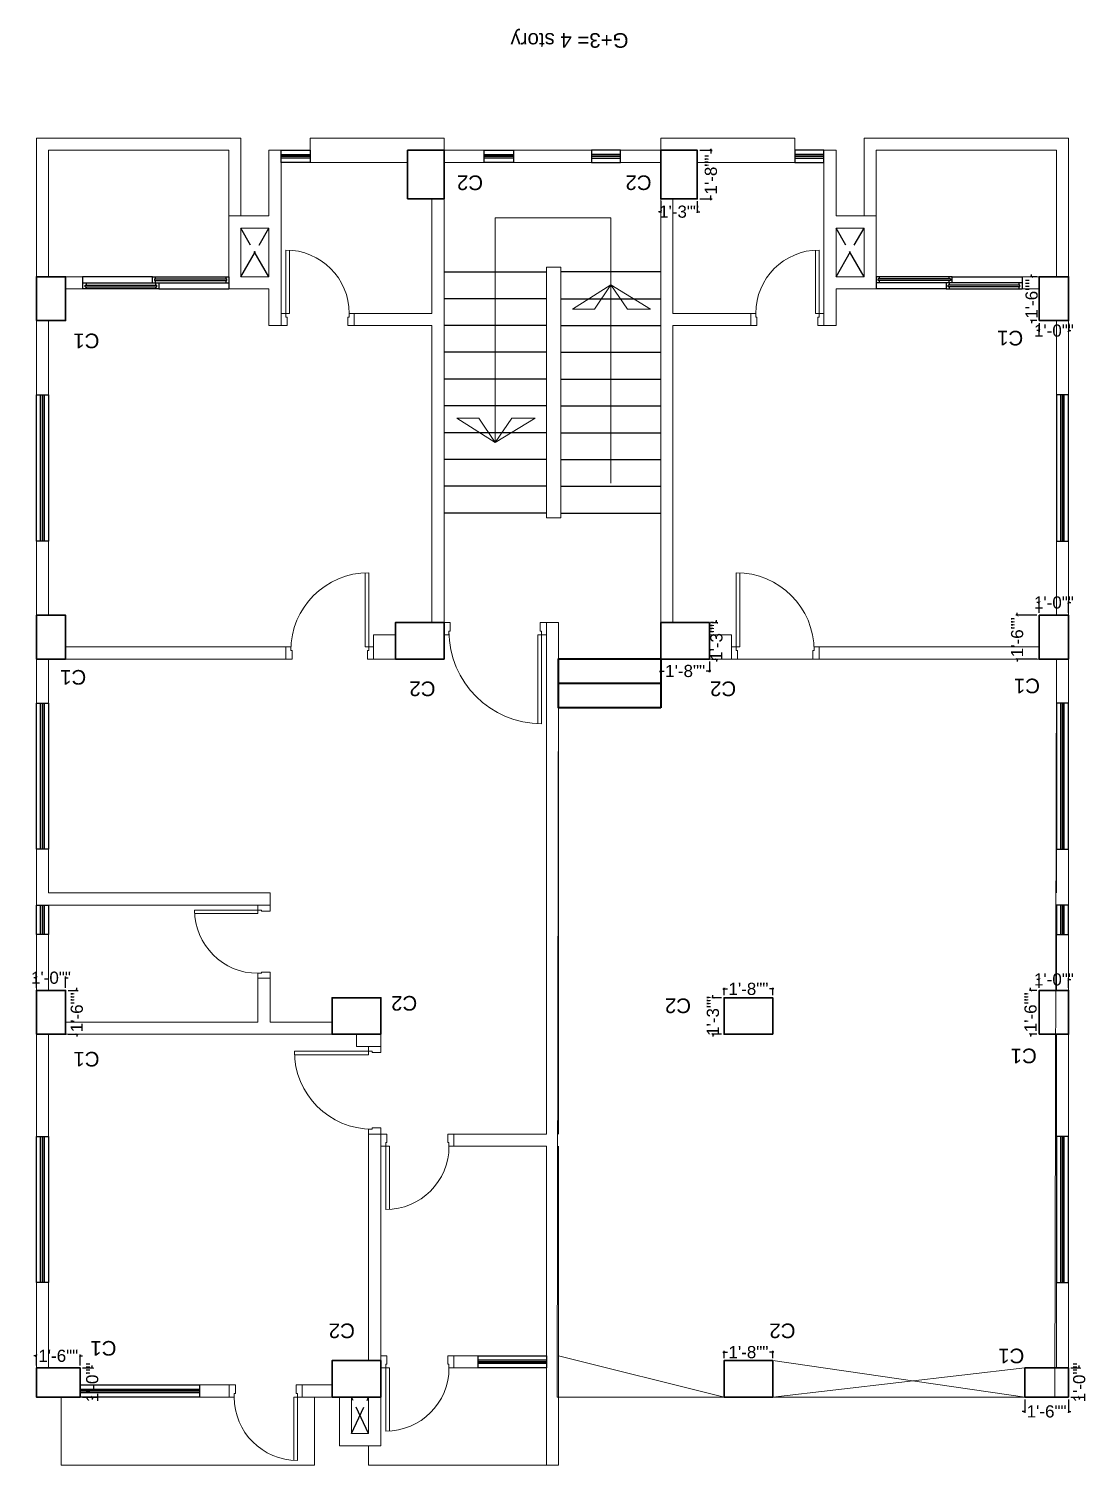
# Model space of a CAD drawing. Header units: inches. Extents: x -6918 to 21732, y -6368 to 1797.
# Drawn here: x -2147 to -1712, y 289 to 878 of the extents above; entities that cross this region are included whole.
import ezdxf

# ---------------------------------------------------------------- set-up
doc = ezdxf.new("R2010")
doc.units = ezdxf.units.IN
doc.header["$MEASUREMENT"] = 0
doc.linetypes.add('ACAD_ISO02W100', pattern=[15, 12, -3])
for name, color, linetype, lineweight in [('COLOUMN', 10, 'Continuous', 35), ('DIM', 10, 'Continuous', 18), ('dim-8', 7, 'Continuous', 9), ('Dimensoin', 98, 'Continuous', 9), ('Door', 6, 'Continuous', 15), ('LINE', 250, 'Continuous', 15), ('Raling', 1, 'Continuous', 15), ('STAIR', 32, 'Continuous', 25), ('Varanda', 16, 'Continuous', 15), ('WALL', 7, 'Continuous', 20), ('WINDOW', 5, 'Continuous', 25)]:
    doc.layers.add(name, color=color, linetype=linetype, lineweight=lineweight)
doc.layers.add('DOT', color=140, linetype='ACAD_ISO02W100')
doc.layers.add('Text', color=7, linetype='Continuous')
doc.styles.add('ARIAL', font='arial.ttf')
doc.styles.get("Standard").update_dxf_attribs({"font": 'arial.ttf'})
doc.dimstyles.new('Column Shedule', dxfattribs={"dimscale": 0, "dimtxt": 5, "dimasz": 1, "dimexe": 0.5, "dimexo": 1, "dimgap": 1, "dimtad": 0, "dimdec": 0, "dimzin": 11, "dimdsep": 46, "dimlunit": 3, "dimtxsty": 'ARIAL', "dimblk": 'ARCHTICK', "dimcen": 0.09375, "dimdle": 0.5, "dimclrd": 5, "dimclre": 7, "dimclrt": 7, "dimadec": 0, "dimazin": 0, "dimtfac": 1, "dimtdec": 0, "dimtix": 1, "dimtofl": 0, "dimtmove": 2, "dimatfit": 3, "dimldrblk": 'ARCHTICK', "dimfxl": 3, "dimtolj": 1, "dimtzin": 3, "dimlwd": -1, "dimlwe": -1, "dimarcsym": 1})

# ---------------------------------------------------------------- blocks, each defined once
blk = doc.blocks.new('A$C71373806')
at = {"layer": 'Door'}
for p, q in [((2, 5), (2, 31)), ((3.5, 5), (3.5, 30.96)), ((0, 5), (0, 0)), ((0, 5), (2, 5)), ((0, 0), (2.5, 0)), ((2, 5), (2, 3.5)), ((2, 5), (3.5, 5)), ((2, 3.5), (2.5, 3.5)), ((2.5, 3.5), (2.5, 0)), ((27.5, 3.5), (27.5, 0)), ((28, 3.5), (27.5, 3.5)), ((30, 0), (27.5, 0)), ((28, 5), (28, 3.5)), ((30, 5), (28, 5)), ((30, 5), (30, 0))]:
    blk.add_line(p, q, dxfattribs=at)
blk.add_arc((2, 5), 26, 0, 90, dxfattribs=at)
blk = doc.blocks.new('M door')
at = {"layer": 'Door'}
for p, q in [((10890.88, 11660.35), (10895.88, 11660.35)), ((10890.88, 11660.35), (10890.88, 11658.35)), ((10890.88, 11658.35), (10892.38, 11658.35)), ((10892.38, 11658.35), (10892.38, 11657.85)), ((10892.38, 11657.85), (10895.88, 11657.85)), ((10895.88, 11660.35), (10895.88, 11657.85)), ((10890.88, 11626.35), (10860.38, 11626.35)), ((10890.88, 11627.85), (10860.42, 11627.85)), ((10890.88, 11626.35), (10890.88, 11627.85)), ((10890.88, 11624.35), (10890.88, 11626.35)), ((10890.88, 11626.35), (10892.38, 11626.35)), ((10892.38, 11626.85), (10895.88, 11626.85)), ((10892.38, 11626.35), (10892.38, 11626.85)), ((10895.88, 11624.35), (10895.88, 11626.85)), ((10890.88, 11624.35), (10895.88, 11624.35))]:
    blk.add_line(p, q, dxfattribs=at)
blk.add_arc((10892.38, 11626.35), 32, 90, 180, dxfattribs=at)
blk = doc.blocks.new('door')
at = {"layer": 'Door'}
for p, q in [((380.47, 5770.2), (375.47, 5770.2)), ((375.47, 5770.2), (375.47, 5767.7)), ((380.47, 5770.2), (380.47, 5768.2)), ((378.97, 5767.7), (375.47, 5767.7)), ((380.47, 5768.2), (378.97, 5768.2)), ((378.97, 5768.2), (378.97, 5767.7)), ((375.47, 5728.2), (375.47, 5730.7)), ((378.97, 5730.7), (375.47, 5730.7)), ((380.47, 5728.2), (375.47, 5728.2)), ((378.97, 5730.2), (378.97, 5730.7)), ((380.47, 5730.2), (378.97, 5730.2)), ((380.47, 5731.7), (416.94, 5731.7)), ((380.47, 5730.2), (380.47, 5731.7)), ((380.47, 5730.2), (416.97, 5730.2)), ((380.47, 5728.2), (380.47, 5730.2))]:
    blk.add_line(p, q, dxfattribs=at)
blk.add_arc((378.97, 5730.2), 38, 0, 90, dxfattribs=at)
blk = doc.blocks.new('ADFSDF')
at = {"layer": 'COLOUMN'}
for points in [[(-22327.73, -19135.6), (-22309.73, -19135.6), (-22309.73, -19147.6), (-22327.73, -19147.6)], [(-22206.23, -19135.6), (-22186.23, -19135.6), (-22186.23, -19150.6), (-22206.23, -19150.6)], [(-22045.23, -19135.6), (-22025.23, -19135.6), (-22025.23, -19150.6), (-22045.23, -19150.6)], [(-21921.73, -19135.6), (-21903.73, -19135.6), (-21903.73, -19147.6), (-21921.73, -19147.6)], [(-22315.73, -19284.6), (-22315.73, -19302.6), (-22327.73, -19302.6), (-22327.73, -19284.6)], [(-22206.23, -19284.6), (-22186.23, -19284.6), (-22186.23, -19299.6), (-22206.23, -19299.6)], [(-22045.23, -19284.6), (-22025.23, -19284.6), (-22025.23, -19299.6), (-22045.23, -19299.6)], [(-21903.73, -19284.6), (-21903.73, -19302.6), (-21915.73, -19302.6), (-21915.73, -19284.6)], [(-22315.73, -19438.6), (-22315.73, -19456.6), (-22327.73, -19456.6), (-22327.73, -19438.6)], [(-22180.23, -19438.6), (-22160.23, -19438.6), (-22160.23, -19453.6), (-22180.23, -19453.6)], [(-22071.23, -19438.6), (-22051.23, -19438.6), (-22051.23, -19453.6), (-22071.23, -19453.6)], [(-21903.73, -19438.6), (-21903.73, -19456.6), (-21915.73, -19456.6), (-21915.73, -19438.6)], [(-22315.73, -19577.6), (-22315.73, -19595.6), (-22327.73, -19595.6), (-22327.73, -19577.6)], [(-21903.73, -19577.6), (-21903.73, -19595.6), (-21915.73, -19595.6), (-21915.73, -19577.6)], [(-22160.23, -19627.6), (-22160.23, -19647.6), (-22175.23, -19647.6), (-22175.23, -19627.6)], [(-22056.23, -19627.6), (-22056.23, -19647.6), (-22071.23, -19647.6), (-22071.23, -19627.6)]]:
    blk.add_lwpolyline(points, close=True, dxfattribs=at)
blk = doc.blocks.new('_ArchTick')
at = {"color": 0, "linetype": 'ByBlock', "const_width": 0.15}
blk.add_lwpolyline([(-0.5, -0.5), (0.5, 0.5)], dxfattribs=at)
blk = doc.blocks.new('*D47')
at = {"layer": 'Defpoints', "color": 0, "lineweight": 40, "transparency": 16777216}
for p in [(-1737.41, 316.63), (-1719.41, 316.63), (-1737.41, 310.71)]:
    blk.add_point(p, dxfattribs=at)
at = {"layer": 'Text', "color": 7, "transparency": 16777216}
for p, q in [((-1737.41, 315.63), (-1737.41, 310.21)), ((-1719.41, 315.63), (-1719.41, 310.21))]:
    blk.add_line(p, q, dxfattribs=at)
at = {"layer": 'Text', "color": 5, "transparency": 16777216}
for p, q in [((-1737.41, 310.71), (-1738.41, 310.71)), ((-1719.41, 310.71), (-1718.41, 310.71))]:
    blk.add_line(p, q, dxfattribs=at)
blk.add_blockref('_ArchTick', (-1737.41, 310.71), dxfattribs=at)
at = {"layer": 'Text', "color": 5, "transparency": 16777216, "rotation": 180}
blk.add_blockref('_ArchTick', (-1719.41, 310.71), dxfattribs=at)
at = {"layer": 'Text', "color": 7, "transparency": 16777216, "insert": (-1728.41, 310.71), "char_height": 5, "attachment_point": 5, "style": 'ARIAL'}
blk.add_mtext('\\A1;1\'-6""', dxfattribs=at)
blk = doc.blocks.new('*D48')
at = {"layer": 'Defpoints', "color": 0, "lineweight": 40, "transparency": 16777216}
for p in [(-1719.41, 328.63), (-1719.41, 316.63), (-1714.99, 316.63)]:
    blk.add_point(p, dxfattribs=at)
at = {"layer": 'Text', "color": 7, "transparency": 16777216}
for p, q in [((-1718.41, 328.63), (-1714.49, 328.63)), ((-1718.41, 316.63), (-1714.49, 316.63))]:
    blk.add_line(p, q, dxfattribs=at)
at = {"layer": 'Text', "color": 5, "transparency": 16777216}
for p, q in [((-1714.99, 328.63), (-1714.99, 329.63)), ((-1714.99, 316.63), (-1714.99, 315.63))]:
    blk.add_line(p, q, dxfattribs=at)
for p, rotation in [((-1714.99, 328.63), 270), ((-1714.99, 316.63), 90)]:
    blk.add_blockref('_ArchTick', p, dxfattribs=dict(at, rotation=rotation))
at = {"layer": 'Text', "color": 7, "transparency": 16777216, "insert": (-1714.99, 322.63), "char_height": 5, "attachment_point": 5, "rotation": 90, "style": 'ARIAL'}
blk.add_mtext('\\A1;1\'-0""', dxfattribs=at)
blk = doc.blocks.new('*D49')
at = {"layer": 'Defpoints', "color": 0, "lineweight": 40, "transparency": 16777216}
for p in [(-1860.91, 331.63), (-1840.91, 335.06), (-1840.91, 331.63)]:
    blk.add_point(p, dxfattribs=at)
at = {"layer": 'Text', "color": 5, "transparency": 16777216}
for p, q in [((-1861.41, 335.06), (-1859.56, 335.06)), ((-1840.41, 335.06), (-1842.26, 335.06))]:
    blk.add_line(p, q, dxfattribs=at)
at = {"layer": 'Text', "color": 7, "transparency": 16777216}
for p, q in [((-1860.91, 332.63), (-1860.91, 335.56)), ((-1840.91, 332.63), (-1840.91, 335.56))]:
    blk.add_line(p, q, dxfattribs=at)
at = {"layer": 'Text', "color": 5, "transparency": 16777216, "rotation": 180}
blk.add_blockref('_ArchTick', (-1860.91, 335.06), dxfattribs=at)
at = {"layer": 'Text', "color": 5, "transparency": 16777216}
blk.add_blockref('_ArchTick', (-1840.91, 335.06), dxfattribs=at)
at = {"layer": 'Text', "color": 7, "transparency": 16777216, "insert": (-1850.91, 335.06), "char_height": 5, "attachment_point": 5, "style": 'ARIAL'}
blk.add_mtext('\\A1;1\'-8""', dxfattribs=at)
blk = doc.blocks.new('*D50')
at = {"layer": 'Defpoints', "color": 0, "lineweight": 40, "transparency": 16777216}
for p in [(-1865.46, 480.63), (-1860.91, 480.63), (-1860.91, 465.63)]:
    blk.add_point(p, dxfattribs=at)
at = {"layer": 'Text', "color": 7, "transparency": 16777216}
for p, q in [((-1861.91, 480.63), (-1865.96, 480.63)), ((-1861.91, 465.63), (-1865.96, 465.63))]:
    blk.add_line(p, q, dxfattribs=at)
at = {"layer": 'Text', "color": 5, "transparency": 16777216}
for p, q in [((-1865.46, 480.63), (-1865.46, 481.63)), ((-1865.46, 465.63), (-1865.46, 464.63))]:
    blk.add_line(p, q, dxfattribs=at)
for p, rotation in [((-1865.46, 480.63), 270), ((-1865.46, 465.63), 90)]:
    blk.add_blockref('_ArchTick', p, dxfattribs=dict(at, rotation=rotation))
at = {"layer": 'Text', "color": 7, "transparency": 16777216, "insert": (-1865.46, 473.13), "char_height": 5, "attachment_point": 5, "rotation": 90, "style": 'ARIAL'}
blk.add_mtext('\\A1;1\'-3""', dxfattribs=at)
blk = doc.blocks.new('*D51')
at = {"layer": 'Defpoints', "color": 0, "lineweight": 40, "transparency": 16777216}
for p in [(-1840.91, 484.22), (-1860.91, 480.63), (-1840.91, 480.63)]:
    blk.add_point(p, dxfattribs=at)
at = {"layer": 'Text', "color": 5, "transparency": 16777216}
for p, q in [((-1861.41, 484.22), (-1859.56, 484.22)), ((-1840.41, 484.22), (-1842.26, 484.22))]:
    blk.add_line(p, q, dxfattribs=at)
at = {"layer": 'Text', "color": 7, "transparency": 16777216}
for p, q in [((-1860.91, 481.63), (-1860.91, 484.72)), ((-1840.91, 481.63), (-1840.91, 484.72))]:
    blk.add_line(p, q, dxfattribs=at)
at = {"layer": 'Text', "color": 5, "transparency": 16777216, "rotation": 180}
blk.add_blockref('_ArchTick', (-1860.91, 484.22), dxfattribs=at)
at = {"layer": 'Text', "color": 5, "transparency": 16777216}
blk.add_blockref('_ArchTick', (-1840.91, 484.22), dxfattribs=at)
at = {"layer": 'Text', "color": 7, "transparency": 16777216, "insert": (-1850.91, 484.22), "char_height": 5, "attachment_point": 5, "style": 'ARIAL'}
blk.add_mtext('\\A1;1\'-8""', dxfattribs=at)
blk = doc.blocks.new('*D52')
at = {"layer": 'Defpoints', "color": 0, "lineweight": 40, "transparency": 16777216}
for p in [(-1734.98, 483.63), (-1731.41, 483.63), (-1731.41, 465.63)]:
    blk.add_point(p, dxfattribs=at)
at = {"layer": 'Text', "color": 5, "transparency": 16777216}
for p, q in [((-1734.98, 483.63), (-1734.98, 484.63)), ((-1734.98, 465.63), (-1734.98, 464.63))]:
    blk.add_line(p, q, dxfattribs=at)
at = {"layer": 'Text', "color": 7, "transparency": 16777216}
for p, q in [((-1732.41, 483.63), (-1735.48, 483.63)), ((-1732.41, 465.63), (-1735.48, 465.63))]:
    blk.add_line(p, q, dxfattribs=at)
at = {"layer": 'Text', "color": 5, "transparency": 16777216}
for p, rotation in [((-1734.98, 483.63), 270), ((-1734.98, 465.63), 90)]:
    blk.add_blockref('_ArchTick', p, dxfattribs=dict(at, rotation=rotation))
at = {"layer": 'Text', "color": 7, "transparency": 16777216, "insert": (-1734.98, 474.63), "char_height": 5, "attachment_point": 5, "rotation": 90, "style": 'ARIAL'}
blk.add_mtext('\\A1;1\'-6""', dxfattribs=at)
blk = doc.blocks.new('*D53')
at = {"layer": 'Defpoints', "color": 0, "lineweight": 40, "transparency": 16777216}
for p in [(-1719.41, 488.1), (-1731.41, 483.63), (-1719.41, 483.63)]:
    blk.add_point(p, dxfattribs=at)
at = {"layer": 'Text', "color": 5, "transparency": 16777216}
for p, q in [((-1731.41, 488.1), (-1732.41, 488.1)), ((-1719.41, 488.1), (-1718.41, 488.1))]:
    blk.add_line(p, q, dxfattribs=at)
at = {"layer": 'Text', "color": 7, "transparency": 16777216}
for p, q in [((-1731.41, 484.63), (-1731.41, 488.6)), ((-1719.41, 484.63), (-1719.41, 488.6))]:
    blk.add_line(p, q, dxfattribs=at)
at = {"layer": 'Text', "color": 5, "transparency": 16777216}
blk.add_blockref('_ArchTick', (-1731.41, 488.1), dxfattribs=at)
at = {"layer": 'Text', "color": 5, "transparency": 16777216, "rotation": 180}
blk.add_blockref('_ArchTick', (-1719.41, 488.1), dxfattribs=at)
at = {"layer": 'Text', "color": 7, "transparency": 16777216, "insert": (-1725.41, 488.1), "char_height": 5, "attachment_point": 5, "style": 'ARIAL'}
blk.add_mtext('\\A1;1\'-0""', dxfattribs=at)
blk = doc.blocks.new('*D54')
at = {"layer": 'Defpoints', "color": 0, "lineweight": 40, "transparency": 16777216}
for p in [(-2131.41, 488.8), (-2143.41, 483.63), (-2131.41, 483.63)]:
    blk.add_point(p, dxfattribs=at)
at = {"layer": 'Text', "color": 5, "transparency": 16777216}
for p, q in [((-2143.41, 488.8), (-2144.41, 488.8)), ((-2131.41, 488.8), (-2130.41, 488.8))]:
    blk.add_line(p, q, dxfattribs=at)
at = {"layer": 'Text', "color": 7, "transparency": 16777216}
for p, q in [((-2143.41, 484.63), (-2143.41, 489.3)), ((-2131.41, 484.63), (-2131.41, 489.3))]:
    blk.add_line(p, q, dxfattribs=at)
at = {"layer": 'Text', "color": 5, "transparency": 16777216}
blk.add_blockref('_ArchTick', (-2143.41, 488.8), dxfattribs=at)
at = {"layer": 'Text', "color": 5, "transparency": 16777216, "rotation": 180}
blk.add_blockref('_ArchTick', (-2131.41, 488.8), dxfattribs=at)
at = {"layer": 'Text', "color": 7, "transparency": 16777216, "insert": (-2137.41, 488.8), "char_height": 5, "attachment_point": 5, "style": 'ARIAL'}
blk.add_mtext('\\A1;1\'-0""', dxfattribs=at)
blk = doc.blocks.new('*D55')
at = {"layer": 'Defpoints', "color": 0, "lineweight": 40, "transparency": 16777216}
for p in [(-2131.41, 483.63), (-2131.41, 465.63), (-2126.8, 465.63)]:
    blk.add_point(p, dxfattribs=at)
at = {"layer": 'Text', "color": 5, "transparency": 16777216}
for p, q in [((-2126.8, 483.63), (-2126.8, 484.63)), ((-2126.8, 465.63), (-2126.8, 464.63))]:
    blk.add_line(p, q, dxfattribs=at)
at = {"layer": 'Text', "color": 7, "transparency": 16777216}
for p, q in [((-2130.41, 483.63), (-2126.3, 483.63)), ((-2130.41, 465.63), (-2126.3, 465.63))]:
    blk.add_line(p, q, dxfattribs=at)
at = {"layer": 'Text', "color": 5, "transparency": 16777216}
for p, rotation in [((-2126.8, 483.63), 270), ((-2126.8, 465.63), 90)]:
    blk.add_blockref('_ArchTick', p, dxfattribs=dict(at, rotation=rotation))
at = {"layer": 'Text', "color": 7, "transparency": 16777216, "insert": (-2126.8, 474.63), "char_height": 5, "attachment_point": 5, "rotation": 90, "style": 'ARIAL'}
blk.add_mtext('\\A1;1\'-6""', dxfattribs=at)
blk = doc.blocks.new('*D56')
at = {"layer": 'Defpoints', "color": 0, "lineweight": 40, "transparency": 16777216}
for p in [(-2125.41, 333.55), (-2143.41, 328.63), (-2125.41, 328.63)]:
    blk.add_point(p, dxfattribs=at)
at = {"layer": 'Text', "color": 5, "transparency": 16777216}
for p, q in [((-2143.41, 333.55), (-2144.41, 333.55)), ((-2125.41, 333.55), (-2124.41, 333.55))]:
    blk.add_line(p, q, dxfattribs=at)
at = {"layer": 'Text', "color": 7, "transparency": 16777216}
for p, q in [((-2143.41, 329.63), (-2143.41, 334.05)), ((-2125.41, 329.63), (-2125.41, 334.05))]:
    blk.add_line(p, q, dxfattribs=at)
at = {"layer": 'Text', "color": 5, "transparency": 16777216}
blk.add_blockref('_ArchTick', (-2143.41, 333.55), dxfattribs=at)
at = {"layer": 'Text', "color": 5, "transparency": 16777216, "rotation": 180}
blk.add_blockref('_ArchTick', (-2125.41, 333.55), dxfattribs=at)
at = {"layer": 'Text', "color": 7, "transparency": 16777216, "insert": (-2134.41, 333.55), "char_height": 5, "attachment_point": 5, "style": 'ARIAL'}
blk.add_mtext('\\A1;1\'-6""', dxfattribs=at)
blk = doc.blocks.new('*D57')
at = {"layer": 'Defpoints', "color": 0, "lineweight": 40, "transparency": 16777216}
for p in [(-2125.41, 328.63), (-2125.41, 316.63), (-2120.45, 316.63)]:
    blk.add_point(p, dxfattribs=at)
at = {"layer": 'Text', "color": 7, "transparency": 16777216}
for p, q in [((-2124.41, 328.63), (-2119.95, 328.63)), ((-2124.41, 316.63), (-2119.95, 316.63))]:
    blk.add_line(p, q, dxfattribs=at)
at = {"layer": 'Text', "color": 5, "transparency": 16777216}
for p, q in [((-2120.45, 328.63), (-2120.45, 329.63)), ((-2120.45, 316.63), (-2120.45, 315.63))]:
    blk.add_line(p, q, dxfattribs=at)
for p, rotation in [((-2120.45, 328.63), 270), ((-2120.45, 316.63), 90)]:
    blk.add_blockref('_ArchTick', p, dxfattribs=dict(at, rotation=rotation))
at = {"layer": 'Text', "color": 7, "transparency": 16777216, "insert": (-2120.45, 322.63), "char_height": 5, "attachment_point": 5, "rotation": 90, "style": 'ARIAL'}
blk.add_mtext('\\A1;1\'-0""', dxfattribs=at)
blk = doc.blocks.new('*D58')
at = {"layer": 'Defpoints', "color": 0, "lineweight": 40, "transparency": 16777216}
for p in [(-1886.91, 619.63), (-1866.91, 619.63), (-1886.91, 614.76)]:
    blk.add_point(p, dxfattribs=at)
at = {"layer": 'Text', "color": 5, "transparency": 16777216}
for p, q in [((-1887.41, 614.76), (-1885.56, 614.76)), ((-1866.41, 614.76), (-1868.26, 614.76))]:
    blk.add_line(p, q, dxfattribs=at)
at = {"layer": 'Text', "color": 7, "transparency": 16777216}
for p, q in [((-1886.91, 618.63), (-1886.91, 614.26)), ((-1866.91, 618.63), (-1866.91, 614.26))]:
    blk.add_line(p, q, dxfattribs=at)
at = {"layer": 'Text', "color": 5, "transparency": 16777216, "rotation": 180}
blk.add_blockref('_ArchTick', (-1886.91, 614.76), dxfattribs=at)
at = {"layer": 'Text', "color": 5, "transparency": 16777216}
blk.add_blockref('_ArchTick', (-1866.91, 614.76), dxfattribs=at)
at = {"layer": 'Text', "color": 7, "transparency": 16777216, "insert": (-1876.91, 614.76), "char_height": 5, "attachment_point": 5, "style": 'ARIAL'}
blk.add_mtext('\\A1;1\'-8""', dxfattribs=at)
blk = doc.blocks.new('*D59')
at = {"layer": 'Defpoints', "color": 0, "lineweight": 40, "transparency": 16777216}
for p in [(-1866.91, 634.63), (-1866.91, 619.63), (-1864.04, 619.63)]:
    blk.add_point(p, dxfattribs=at)
at = {"layer": 'Text', "color": 7, "transparency": 16777216}
for p, q in [((-1865.91, 634.63), (-1863.54, 634.63)), ((-1865.91, 619.63), (-1863.54, 619.63))]:
    blk.add_line(p, q, dxfattribs=at)
at = {"layer": 'Text', "color": 5, "transparency": 16777216}
for p, q in [((-1864.04, 634.63), (-1864.04, 635.63)), ((-1864.04, 619.63), (-1864.04, 618.63))]:
    blk.add_line(p, q, dxfattribs=at)
for p, rotation in [((-1864.04, 634.63), 270), ((-1864.04, 619.63), 90)]:
    blk.add_blockref('_ArchTick', p, dxfattribs=dict(at, rotation=rotation))
at = {"layer": 'Text', "color": 7, "transparency": 16777216, "insert": (-1864.04, 627.13), "char_height": 5, "attachment_point": 5, "rotation": 90, "style": 'ARIAL'}
blk.add_mtext('\\A1;1\'-3""', dxfattribs=at)
blk = doc.blocks.new('*D60')
at = {"layer": 'Defpoints', "color": 0, "lineweight": 40, "transparency": 16777216}
for p in [(-1740.51, 637.63), (-1731.41, 637.63), (-1731.41, 619.63)]:
    blk.add_point(p, dxfattribs=at)
at = {"layer": 'Text', "color": 7, "transparency": 16777216}
for p, q in [((-1732.41, 637.63), (-1741.01, 637.63)), ((-1732.41, 619.63), (-1741.01, 619.63))]:
    blk.add_line(p, q, dxfattribs=at)
at = {"layer": 'Text', "color": 5, "transparency": 16777216}
for p, q in [((-1740.51, 637.63), (-1740.51, 638.63)), ((-1740.51, 619.63), (-1740.51, 618.63))]:
    blk.add_line(p, q, dxfattribs=at)
for p, rotation in [((-1740.51, 637.63), 270), ((-1740.51, 619.63), 90)]:
    blk.add_blockref('_ArchTick', p, dxfattribs=dict(at, rotation=rotation))
at = {"layer": 'Text', "color": 7, "transparency": 16777216, "insert": (-1740.51, 628.63), "char_height": 5, "attachment_point": 5, "rotation": 90, "style": 'ARIAL'}
blk.add_mtext('\\A1;1\'-6""', dxfattribs=at)
blk = doc.blocks.new('*D61')
at = {"layer": 'Defpoints', "color": 0, "lineweight": 40, "transparency": 16777216}
for p in [(-1731.41, 637.63), (-1719.41, 642.87), (-1719.41, 637.63)]:
    blk.add_point(p, dxfattribs=at)
at = {"layer": 'Text', "color": 7, "transparency": 16777216}
for p, q in [((-1731.41, 638.63), (-1731.41, 643.37)), ((-1719.41, 638.63), (-1719.41, 643.37))]:
    blk.add_line(p, q, dxfattribs=at)
at = {"layer": 'Text', "color": 5, "transparency": 16777216}
for p, q in [((-1731.41, 642.87), (-1732.41, 642.87)), ((-1719.41, 642.87), (-1718.41, 642.87))]:
    blk.add_line(p, q, dxfattribs=at)
blk.add_blockref('_ArchTick', (-1731.41, 642.87), dxfattribs=at)
at = {"layer": 'Text', "color": 5, "transparency": 16777216, "rotation": 180}
blk.add_blockref('_ArchTick', (-1719.41, 642.87), dxfattribs=at)
at = {"layer": 'Text', "color": 7, "transparency": 16777216, "insert": (-1725.41, 642.87), "char_height": 5, "attachment_point": 5, "style": 'ARIAL'}
blk.add_mtext('\\A1;1\'-0""', dxfattribs=at)
blk = doc.blocks.new('*D62')
at = {"layer": 'Defpoints', "color": 0, "lineweight": 40, "transparency": 16777216}
for p in [(-1734.56, 776.63), (-1731.41, 776.63), (-1731.41, 758.63)]:
    blk.add_point(p, dxfattribs=at)
at = {"layer": 'Text', "color": 7, "transparency": 16777216}
for p, q in [((-1732.41, 776.63), (-1735.06, 776.63)), ((-1732.41, 758.63), (-1735.06, 758.63))]:
    blk.add_line(p, q, dxfattribs=at)
at = {"layer": 'Text', "color": 5, "transparency": 16777216}
for p, q in [((-1734.56, 776.63), (-1734.56, 777.63)), ((-1734.56, 758.63), (-1734.56, 757.63))]:
    blk.add_line(p, q, dxfattribs=at)
for p, rotation in [((-1734.56, 776.63), 270), ((-1734.56, 758.63), 90)]:
    blk.add_blockref('_ArchTick', p, dxfattribs=dict(at, rotation=rotation))
at = {"layer": 'Text', "color": 7, "transparency": 16777216, "insert": (-1734.56, 767.63), "char_height": 5, "attachment_point": 5, "rotation": 90, "style": 'ARIAL'}
blk.add_mtext('\\A1;1\'-6""', dxfattribs=at)
blk = doc.blocks.new('*D63')
at = {"layer": 'Defpoints', "color": 0, "lineweight": 40, "transparency": 16777216}
for p in [(-1731.41, 758.63), (-1719.41, 758.63), (-1731.41, 754.52)]:
    blk.add_point(p, dxfattribs=at)
at = {"layer": 'Text', "color": 7, "transparency": 16777216}
for p, q in [((-1731.41, 757.63), (-1731.41, 754.02)), ((-1719.41, 757.63), (-1719.41, 754.02))]:
    blk.add_line(p, q, dxfattribs=at)
at = {"layer": 'Text', "color": 5, "transparency": 16777216}
for p, q in [((-1731.41, 754.52), (-1732.41, 754.52)), ((-1719.41, 754.52), (-1718.41, 754.52))]:
    blk.add_line(p, q, dxfattribs=at)
blk.add_blockref('_ArchTick', (-1731.41, 754.52), dxfattribs=at)
at = {"layer": 'Text', "color": 5, "transparency": 16777216, "rotation": 180}
blk.add_blockref('_ArchTick', (-1719.41, 754.52), dxfattribs=at)
at = {"layer": 'Text', "color": 7, "transparency": 16777216, "insert": (-1725.41, 754.52), "char_height": 5, "attachment_point": 5, "style": 'ARIAL'}
blk.add_mtext('\\A1;1\'-0""', dxfattribs=at)
blk = doc.blocks.new('*D64')
at = {"layer": 'Defpoints', "color": 0, "lineweight": 40, "transparency": 16777216}
for p in [(-1871.91, 828.63), (-1871.91, 808.63), (-1866.31, 808.63)]:
    blk.add_point(p, dxfattribs=at)
at = {"layer": 'Text', "color": 7, "transparency": 16777216}
for p, q in [((-1870.91, 828.63), (-1865.81, 828.63)), ((-1870.91, 808.63), (-1865.81, 808.63))]:
    blk.add_line(p, q, dxfattribs=at)
at = {"layer": 'Text', "color": 5, "transparency": 16777216}
for p, q in [((-1866.31, 829.13), (-1866.31, 827.28)), ((-1866.31, 808.13), (-1866.31, 809.98))]:
    blk.add_line(p, q, dxfattribs=at)
for p, rotation in [((-1866.31, 828.63), 90), ((-1866.31, 808.63), 270)]:
    blk.add_blockref('_ArchTick', p, dxfattribs=dict(at, rotation=rotation))
at = {"layer": 'Text', "color": 7, "transparency": 16777216, "insert": (-1866.31, 818.63), "char_height": 5, "attachment_point": 5, "rotation": 90, "style": 'ARIAL'}
blk.add_mtext('\\A1;1\'-8""', dxfattribs=at)
blk = doc.blocks.new('*D65')
at = {"layer": 'Defpoints', "color": 0, "lineweight": 40, "transparency": 16777216}
for p in [(-1886.91, 808.63), (-1871.91, 808.63), (-1886.91, 803.36)]:
    blk.add_point(p, dxfattribs=at)
at = {"layer": 'Text', "color": 5, "transparency": 16777216}
for p, q in [((-1886.91, 803.36), (-1887.91, 803.36)), ((-1871.91, 803.36), (-1870.91, 803.36))]:
    blk.add_line(p, q, dxfattribs=at)
at = {"layer": 'Text', "color": 7, "transparency": 16777216}
for p, q in [((-1886.91, 807.63), (-1886.91, 802.86)), ((-1871.91, 807.63), (-1871.91, 802.86))]:
    blk.add_line(p, q, dxfattribs=at)
at = {"layer": 'Text', "color": 5, "transparency": 16777216}
blk.add_blockref('_ArchTick', (-1886.91, 803.36), dxfattribs=at)
at = {"layer": 'Text', "color": 5, "transparency": 16777216, "rotation": 180}
blk.add_blockref('_ArchTick', (-1871.91, 803.36), dxfattribs=at)
at = {"layer": 'Text', "color": 7, "transparency": 16777216, "insert": (-1879.41, 803.36), "char_height": 5, "attachment_point": 5, "style": 'ARIAL'}
blk.add_mtext('\\A1;1\'-3""', dxfattribs=at)

msp = doc.modelspace()

# ---------------------------------------------------------------- linework, layer by layer
at = {"layer": 'dim-8', "ltscale": 2}
for points in [[(-2143.41, 776.63), (-2143.41, 833.63), (-2059.41, 833.63), (-2059.41, 801.63), (-2047.91, 801.63), (-2047.91, 828.63), (-2030.91, 828.63), (-2030.91, 833.63), (-1975.91, 833.63), (-1975.91, 828.63), (-1886.91, 828.63), (-1886.91, 833.63), (-1831.91, 833.63), (-1831.91, 828.63), (-1814.91, 828.63), (-1814.91, 801.63), (-1803.41, 801.63), (-1803.41, 833.63), (-1719.41, 833.63), (-1719.41, 776.63)], [(-2143.41, 637.63), (-2143.41, 758.63)], [(-1719.41, 758.63), (-1719.41, 637.63)], [(-2143.41, 483.63), (-2143.41, 619.63)], [(-1719.41, 619.63), (-1719.41, 483.63)], [(-2143.41, 328.63), (-2143.41, 465.63)], [(-1719.41, 465.63), (-1719.41, 328.63)], [(-2021.91, 316.63), (-2029.16, 316.63), (-2029.16, 288.63), (-2133.16, 288.63), (-2133.16, 316.63)]]:
    msp.add_lwpolyline(points, dxfattribs=at)
at = {"layer": 'DOT'}
for p, q in [((-2059.41, 776.63), (-2047.91, 796.63)), ((-2047.91, 776.63), (-2059.41, 796.63)), ((-1803.41, 776.63), (-1814.91, 796.63)), ((-1814.91, 776.63), (-1803.41, 796.63)), ((-2013.91, 301.63), (-2006.91, 316.63)), ((-2006.91, 301.63), (-2013.91, 316.63))]:
    msp.add_line(p, q, dxfattribs=at)
at = {"layer": 'LINE'}
msp.add_lwpolyline([(-1907.41, 691.87), (-1907.41, 800.89), (-1954.91, 800.89), (-1954.91, 708.61), (-1938.57, 718.61), (-1948.07, 718.61), (-1954.91, 708.61), (-1970.71, 718.61), (-1961.64, 718.61), (-1954.91, 708.61)], dxfattribs=at)
msp.add_lwpolyline([(-1907.41, 773.3), (-1891.07, 763.3), (-1900.57, 763.3), (-1907.41, 773.3), (-1923.21, 763.3), (-1914.14, 763.3)], close=True, dxfattribs=at)
at = {"layer": 'Raling', "color": 18, "lineweight": 40, "true_color": 0x000000}
for p, q in [((-1886.91, 619.63), (-1928.91, 619.71)), ((-1886.93, 609.63), (-1928.93, 609.71)), ((-1886.95, 599.63), (-1928.94, 599.71))]:
    msp.add_line(p, q, dxfattribs=at)
at = {"layer": 'Raling'}
for p, q in [((-1860.91, 316.63), (-1928.91, 333.63)), ((-1737.41, 316.63), (-1840.91, 331.63)), ((-1737.41, 328.63), (-1840.91, 316.63))]:
    msp.add_line(p, q, dxfattribs=at)
for points in [[(-1930.91, 677.63), (-1933.91, 677.63), (-1933.91, 780.63), (-1930.91, 780.63)], [(-1930.91, 677.63), (-1927.91, 677.63), (-1927.91, 780.63), (-1930.91, 780.63)]]:
    msp.add_lwpolyline(points, dxfattribs=at)
msp.add_lwpolyline([(-1724.41, 619.63), (-1928.91, 619.63), (-1929.5, 316.63), (-1725, 316.63)], close=True, dxfattribs=at)
at = {"layer": 'Raling', "color": 18, "lineweight": 40, "true_color": 0x000000}
for points in [[(-1886.93, 609.63), (-1928.91, 609.63), (-1928.91, 619.71), (-1886.93, 619.71)], [(-1886.95, 599.63), (-1928.91, 599.63), (-1928.91, 609.71), (-1886.95, 609.71)]]:
    msp.add_lwpolyline(points, close=True, dxfattribs=at)
at = {"layer": 'STAIR'}
for p, q in [((-1975.91, 778.63), (-1933.91, 778.63)), ((-1886.91, 778.63), (-1927.91, 778.63)), ((-1933.91, 767.63), (-1975.91, 767.63)), ((-1927.91, 767.63), (-1886.91, 767.63)), ((-1933.91, 756.63), (-1975.91, 756.63)), ((-1927.91, 756.63), (-1886.91, 756.63)), ((-1933.91, 745.63), (-1975.91, 745.63)), ((-1927.91, 745.63), (-1886.91, 745.63)), ((-1933.91, 734.63), (-1975.91, 734.63)), ((-1927.91, 734.63), (-1886.91, 734.63)), ((-1933.91, 723.63), (-1975.91, 723.63)), ((-1927.91, 723.63), (-1886.91, 723.63)), ((-1933.91, 712.63), (-1975.91, 712.63)), ((-1927.91, 712.63), (-1886.91, 712.63)), ((-1933.91, 701.63), (-1975.91, 701.63)), ((-1927.91, 701.63), (-1886.91, 701.63)), ((-1933.91, 690.63), (-1975.91, 690.63)), ((-1927.91, 690.63), (-1886.91, 690.63)), ((-1933.91, 679.63), (-1975.91, 679.63)), ((-1927.91, 679.63), (-1886.91, 679.63))]:
    msp.add_line(p, q, dxfattribs=at)
at = {"layer": 'Varanda'}
for points in [[(-2143.41, 776.63), (-2143.41, 833.63), (-2059.41, 833.63), (-2059.41, 801.63)], [(-1719.41, 776.63), (-1719.41, 833.63), (-1803.41, 833.63), (-1803.41, 801.63)], [(-2138.41, 776.63), (-2138.41, 828.63), (-2064.41, 828.63), (-2064.41, 801.63)], [(-1724.41, 776.63), (-1724.41, 828.63), (-1798.41, 828.63), (-1798.41, 801.63)], [(-2133.16, 316.63), (-2133.16, 288.63), (-2029.16, 288.63), (-2029.16, 316.63)], [(-2006.91, 296.63), (-2006.91, 288.63), (-1933.91, 288.63)]]:
    msp.add_lwpolyline(points, dxfattribs=at)
at = {"layer": 'WALL'}
for p, q in [((-1975.91, 833.63), (-2030.91, 833.63)), ((-2030.91, 823.63), (-2030.91, 833.63)), ((-1975.91, 828.63), (-1975.91, 833.63)), ((-1886.91, 833.63), (-1831.91, 833.63)), ((-1886.91, 828.63), (-1886.91, 833.63)), ((-1831.91, 823.63), (-1831.91, 833.63)), ((-2042.91, 828.63), (-2047.91, 828.63)), ((-2047.91, 801.63), (-2047.91, 828.63)), ((-2042.91, 756.63), (-2042.91, 828.63)), ((-1959.41, 828.63), (-1975.91, 828.63)), ((-1959.41, 823.63), (-1959.41, 828.63)), ((-1931.41, 828.63), (-1947.41, 828.63)), ((-1947.41, 823.63), (-1947.41, 828.63)), ((-1931.41, 828.63), (-1915.41, 828.63)), ((-1915.41, 823.63), (-1915.41, 828.63)), ((-1903.41, 828.63), (-1886.91, 828.63)), ((-1903.41, 823.63), (-1903.41, 828.63)), ((-1819.91, 828.63), (-1814.91, 828.63)), ((-1819.91, 756.63), (-1819.91, 828.63)), ((-1814.91, 801.63), (-1814.91, 828.63)), ((-1990.91, 823.63), (-2030.91, 823.63)), ((-1959.41, 823.63), (-1975.91, 823.63)), ((-1931.41, 823.63), (-1947.41, 823.63)), ((-1931.41, 823.63), (-1915.41, 823.63)), ((-1903.41, 823.63), (-1886.91, 823.63)), ((-1871.91, 823.63), (-1831.91, 823.63)), ((-1980.91, 761.63), (-1980.91, 808.63)), ((-1975.91, 634.63), (-1975.91, 808.63)), ((-1886.91, 634.63), (-1886.91, 808.63)), ((-1881.91, 761.63), (-1881.91, 808.63)), ((-2047.91, 801.63), (-2064.41, 801.63)), ((-2064.41, 771.63), (-2064.41, 801.63)), ((-2047.91, 796.63), (-2059.41, 796.63)), ((-2059.41, 776.63), (-2059.41, 796.63)), ((-2047.91, 776.63), (-2047.91, 796.63)), ((-1814.91, 801.63), (-1798.41, 801.63)), ((-1814.91, 796.63), (-1803.41, 796.63)), ((-1814.91, 776.63), (-1814.91, 796.63)), ((-1803.41, 776.63), (-1803.41, 796.63)), ((-1798.41, 771.63), (-1798.41, 801.63)), ((-2124.41, 776.63), (-2131.41, 776.63)), ((-2124.41, 771.63), (-2124.41, 776.63)), ((-2047.91, 776.63), (-2059.41, 776.63)), ((-1814.91, 776.63), (-1803.41, 776.63)), ((-1738.41, 776.63), (-1731.41, 776.63)), ((-1738.41, 771.63), (-1738.41, 776.63)), ((-1724.41, 776.63), (-1719.41, 776.63)), ((-2124.41, 771.63), (-2131.41, 771.63)), ((-2047.91, 771.63), (-2064.41, 771.63)), ((-2047.91, 756.63), (-2047.91, 771.63)), ((-1814.91, 771.63), (-1798.41, 771.63)), ((-1814.91, 756.63), (-1814.91, 771.63)), ((-1738.41, 771.63), (-1731.41, 771.63)), ((-1980.91, 761.63), (-2012.91, 761.63)), ((-2012.91, 756.63), (-2012.91, 761.63)), ((-1881.91, 761.63), (-1849.91, 761.63)), ((-1849.91, 756.63), (-1849.91, 761.63)), ((-2143.41, 728.13), (-2143.41, 758.63)), ((-2138.41, 728.13), (-2138.41, 758.63)), ((-2042.91, 756.63), (-2047.91, 756.63)), ((-1980.91, 756.63), (-2012.91, 756.63)), ((-1980.91, 634.63), (-1980.91, 756.63)), ((-1881.91, 756.63), (-1849.91, 756.63)), ((-1881.91, 634.63), (-1881.91, 756.63)), ((-1819.91, 756.63), (-1814.91, 756.63)), ((-1724.41, 728.13), (-1724.41, 758.63)), ((-1719.41, 728.13), (-1719.41, 758.63)), ((-2138.41, 728.13), (-2143.41, 728.13)), ((-1724.41, 728.13), (-1719.41, 728.13)), ((-2143.41, 637.63), (-2143.41, 668.13)), ((-2138.41, 668.13), (-2143.41, 668.13)), ((-2138.41, 637.63), (-2138.41, 668.13)), ((-1724.41, 637.63), (-1724.41, 668.13)), ((-1724.41, 668.13), (-1719.41, 668.13)), ((-1719.41, 637.63), (-1719.41, 668.13)), ((-1931.41, 634.63), (-1933.91, 634.63)), ((-1933.91, 424.63), (-1933.91, 634.63)), ((-1931.41, 634.63), (-1928.91, 634.63)), ((-1928.91, 424.63), (-1928.91, 634.63)), ((-2004.91, 619.63), (-2004.91, 629.63)), ((-2004.91, 629.63), (-1995.91, 629.63)), ((-1975.91, 619.63), (-1975.91, 629.63)), ((-1886.91, 619.63), (-1886.91, 629.63)), ((-1857.91, 629.63), (-1866.91, 629.63)), ((-1857.91, 619.63), (-1857.91, 629.63)), ((-2143.41, 601.63), (-2143.41, 619.63)), ((-2138.41, 601.63), (-2138.41, 619.63)), ((-2040.91, 624.63), (-2131.41, 624.63)), ((-2040.91, 619.63), (-2131.41, 619.63)), ((-2040.91, 619.63), (-2040.91, 624.63)), ((-1995.91, 619.63), (-2004.91, 619.63)), ((-1866.91, 619.63), (-1857.91, 619.63)), ((-1821.91, 624.63), (-1731.41, 624.63)), ((-1821.91, 619.63), (-1821.91, 624.63)), ((-1821.91, 619.63), (-1731.41, 619.63)), ((-1724.41, 601.63), (-1724.41, 619.63)), ((-1719.41, 601.63), (-1719.41, 619.63)), ((-2138.41, 601.63), (-2143.41, 601.63)), ((-1724.41, 601.63), (-1719.41, 601.63)), ((-2143.41, 518.63), (-2143.41, 541.63)), ((-2138.41, 541.63), (-2143.41, 541.63)), ((-2138.41, 523.63), (-2138.41, 541.63)), ((-1724.41, 523.63), (-1724.41, 541.63)), ((-1724.41, 541.63), (-1719.41, 541.63)), ((-1719.41, 518.63), (-1719.41, 541.63)), ((-2047.41, 523.63), (-2138.41, 523.63)), ((-2047.41, 518.63), (-2047.41, 523.63)), ((-2138.41, 518.63), (-2143.41, 518.63)), ((-2047.41, 518.63), (-2138.41, 518.63)), ((-1724.41, 518.63), (-1719.41, 518.63)), ((-2143.41, 483.63), (-2143.41, 506.63)), ((-2138.41, 506.63), (-2143.41, 506.63)), ((-2138.41, 483.63), (-2138.41, 506.63)), ((-1724.41, 483.63), (-1724.41, 506.63)), ((-1724.41, 506.63), (-1719.41, 506.63)), ((-1719.41, 483.63), (-1719.41, 506.63)), ((-2047.41, 488.63), (-2052.41, 488.63)), ((-2052.41, 470.63), (-2052.41, 488.63)), ((-2047.41, 470.63), (-2047.41, 488.63)), ((-2052.41, 470.63), (-2131.41, 470.63)), ((-2021.91, 470.63), (-2047.41, 470.63)), ((-2143.41, 423.63), (-2143.41, 465.63)), ((-2138.41, 423.63), (-2138.41, 465.63)), ((-2021.91, 465.63), (-2131.41, 465.63)), ((-2011.91, 460.63), (-2011.91, 465.63)), ((-2001.91, 460.63), (-2011.91, 460.63)), ((-2001.91, 465.63), (-2001.91, 460.63)), ((-1724.41, 423.63), (-1724.41, 465.63)), ((-1719.41, 423.63), (-1719.41, 465.63)), ((-2138.41, 423.63), (-2143.41, 423.63)), ((-2001.91, 424.63), (-2006.91, 424.63)), ((-2006.91, 331.63), (-2006.91, 424.63)), ((-2001.91, 331.63), (-2001.91, 424.63)), ((-1933.91, 424.63), (-1971.91, 424.63)), ((-1971.91, 419.63), (-1971.91, 424.63)), ((-1933.91, 419.63), (-1971.91, 419.63)), ((-1933.91, 288.63), (-1933.91, 419.63)), ((-1928.91, 288.63), (-1928.91, 419.63)), ((-1724.41, 423.63), (-1719.41, 423.63)), ((-2143.41, 328.63), (-2143.41, 363.63)), ((-2138.41, 363.63), (-2143.41, 363.63)), ((-2138.41, 328.63), (-2138.41, 363.63)), ((-1724.41, 328.63), (-1724.41, 363.63)), ((-1724.41, 363.63), (-1719.41, 363.63)), ((-1719.41, 328.63), (-1719.41, 363.63)), ((-1961.91, 333.63), (-1971.91, 333.63)), ((-1971.91, 328.63), (-1971.91, 333.63)), ((-1961.91, 328.63), (-1961.91, 333.63)), ((-1961.91, 328.63), (-1971.91, 328.63)), ((-2064.16, 321.63), (-2076.41, 321.63)), ((-2064.16, 321.63), (-2064.16, 316.63)), ((-2021.91, 321.63), (-2034.16, 321.63)), ((-2034.16, 321.63), (-2034.16, 316.63)), ((-2064.16, 316.63), (-2076.41, 316.63)), ((-2021.91, 316.63), (-2034.16, 316.63)), ((-2018.91, 296.63), (-2018.91, 316.63)), ((-2013.91, 301.63), (-2013.91, 316.63)), ((-2006.91, 301.63), (-2006.91, 316.63)), ((-2001.91, 296.63), (-2001.91, 316.63)), ((-2006.91, 301.63), (-2013.91, 301.63)), ((-2001.91, 296.63), (-2018.91, 296.63)), ((-1931.41, 288.63), (-1933.91, 288.63)), ((-1931.41, 288.63), (-1928.91, 288.63))]:
    msp.add_line(p, q, dxfattribs=at)
at = {"layer": 'WINDOW'}
for p, q in [((-2095.66, 776.63), (-2124.41, 776.63)), ((-2124.41, 776.63), (-2124.41, 771.63)), ((-2095.66, 776.63), (-2064.41, 776.63)), ((-2065.64, 776.63), (-2065.64, 775.77)), ((-2065.64, 775.09), (-2065.64, 774.13)), ((-2065.17, 775.09), (-2065.17, 775.77)), ((-2064.41, 776.63), (-2064.41, 771.63)), ((-1767.15, 776.63), (-1798.41, 776.63)), ((-1798.41, 776.63), (-1798.41, 771.63)), ((-1797.64, 775.09), (-1797.64, 775.77)), ((-1797.17, 776.63), (-1797.17, 775.77)), ((-1797.17, 775.09), (-1797.17, 774.13)), ((-1767.15, 776.63), (-1738.41, 776.63)), ((-1738.41, 776.63), (-1738.41, 771.63)), ((-2093.17, 771.63), (-2124.41, 771.63)), ((-2093.17, 771.63), (-2064.41, 771.63)), ((-1769.64, 771.63), (-1798.41, 771.63)), ((-1769.64, 771.63), (-1738.41, 771.63))]:
    msp.add_line(p, q, dxfattribs=at)
at = {"layer": 'WINDOW', "ltscale": 5}
for p, q in [((-2124.41, 774.13), (-2064.41, 774.13)), ((-2123.41, 773.17), (-2093.94, 773.17)), ((-2123.41, 772.49), (-2123.41, 773.17)), ((-2122.94, 774.13), (-2122.94, 773.17)), ((-2095.66, 774.13), (-2095.66, 776.63)), ((-2094.87, 775.77), (-2065.17, 775.77)), ((-2094.87, 775.77), (-2094.87, 775.09)), ((-2094.87, 775.09), (-2065.17, 775.09)), ((-2094.41, 775.77), (-2094.41, 776.63)), ((-2094.41, 774.13), (-2094.41, 775.09)), ((-2094.41, 774.13), (-2094.41, 773.17)), ((-2093.94, 772.49), (-2093.94, 773.17)), ((-2093.17, 774.13), (-2093.17, 771.63)), ((-1738.41, 774.13), (-1798.41, 774.13)), ((-1767.94, 775.77), (-1797.64, 775.77)), ((-1767.94, 775.09), (-1797.64, 775.09)), ((-1769.64, 774.13), (-1769.64, 771.63)), ((-1739.41, 773.17), (-1768.87, 773.17)), ((-1768.87, 772.49), (-1768.87, 773.17)), ((-1768.41, 775.77), (-1768.41, 776.63)), ((-1768.41, 774.13), (-1768.41, 775.09)), ((-1768.41, 774.13), (-1768.41, 773.17)), ((-1767.94, 775.77), (-1767.94, 775.09)), ((-1767.15, 774.13), (-1767.15, 776.63)), ((-1739.87, 774.13), (-1739.87, 773.17)), ((-1739.41, 772.49), (-1739.41, 773.17)), ((-2123.41, 772.49), (-2093.94, 772.49)), ((-2122.94, 772.49), (-2122.94, 771.63)), ((-2094.41, 772.49), (-2094.41, 771.63)), ((-1739.41, 772.49), (-1768.87, 772.49)), ((-1768.41, 772.49), (-1768.41, 771.63)), ((-1739.87, 772.49), (-1739.87, 771.63))]:
    msp.add_line(p, q, dxfattribs=at)
at = {"layer": 'WINDOW'}
for points in [[(-2042.91, 823.63), (-2042.91, 828.63), (-2030.91, 828.63), (-2030.91, 823.63)], [(-2042.91, 825.38), (-2042.91, 826.88), (-2030.91, 826.88), (-2030.91, 825.38)], [(-2042.91, 826.13), (-2042.91, 826.13), (-2030.91, 826.13), (-2030.91, 826.13)], [(-1959.41, 823.63), (-1959.41, 828.63), (-1947.41, 828.63), (-1947.41, 823.63)], [(-1959.41, 825.38), (-1959.41, 826.88), (-1947.41, 826.88), (-1947.41, 825.38)], [(-1959.41, 826.13), (-1959.41, 826.13), (-1947.41, 826.13), (-1947.41, 826.13)], [(-1903.41, 823.63), (-1903.41, 828.63), (-1915.41, 828.63), (-1915.41, 823.63)], [(-1903.41, 825.38), (-1903.41, 826.88), (-1915.41, 826.88), (-1915.41, 825.38)], [(-1903.41, 826.13), (-1903.41, 826.13), (-1915.41, 826.13), (-1915.41, 826.13)], [(-1819.91, 823.63), (-1819.91, 828.63), (-1831.91, 828.63), (-1831.91, 823.63)], [(-1819.91, 825.38), (-1819.91, 826.88), (-1831.91, 826.88), (-1831.91, 825.38)], [(-1819.91, 826.13), (-1819.91, 826.13), (-1831.91, 826.13), (-1831.91, 826.13)], [(-2143.41, 728.13), (-2138.41, 728.13), (-2138.41, 668.13), (-2143.41, 668.13)], [(-2141.66, 728.13), (-2140.16, 728.13), (-2140.16, 668.13), (-2141.66, 668.13)], [(-2140.91, 728.13), (-2140.91, 728.13), (-2140.91, 668.13), (-2140.91, 668.13)], [(-1719.41, 728.13), (-1724.41, 728.13), (-1724.41, 668.13), (-1719.41, 668.13)], [(-1721.16, 728.13), (-1722.66, 728.13), (-1722.66, 668.13), (-1721.16, 668.13)], [(-1721.91, 728.13), (-1721.91, 728.13), (-1721.91, 668.13), (-1721.91, 668.13)], [(-2143.41, 601.63), (-2138.41, 601.63), (-2138.41, 541.63), (-2143.41, 541.63)], [(-2141.66, 601.63), (-2140.16, 601.63), (-2140.16, 541.63), (-2141.66, 541.63)], [(-2140.91, 601.63), (-2140.91, 601.63), (-2140.91, 541.63), (-2140.91, 541.63)], [(-1719.41, 601.63), (-1724.41, 601.63), (-1724.41, 541.63), (-1719.41, 541.63)], [(-1721.16, 601.63), (-1722.66, 601.63), (-1722.66, 541.63), (-1721.16, 541.63)], [(-1721.91, 601.63), (-1721.91, 601.63), (-1721.91, 541.63), (-1721.91, 541.63)], [(-2143.41, 518.63), (-2138.41, 518.63), (-2138.41, 506.63), (-2143.41, 506.63)], [(-2141.66, 518.63), (-2140.16, 518.63), (-2140.16, 506.63), (-2141.66, 506.63)], [(-2140.91, 518.63), (-2140.91, 518.63), (-2140.91, 506.63), (-2140.91, 506.63)], [(-1719.41, 518.63), (-1724.41, 518.63), (-1724.41, 506.63), (-1719.41, 506.63)], [(-1721.16, 518.63), (-1722.66, 518.63), (-1722.66, 506.63), (-1721.16, 506.63)], [(-1721.91, 518.63), (-1721.91, 518.63), (-1721.91, 506.63), (-1721.91, 506.63)], [(-2143.41, 423.63), (-2138.41, 423.63), (-2138.41, 363.63), (-2143.41, 363.63)], [(-2141.66, 423.63), (-2140.16, 423.63), (-2140.16, 363.63), (-2141.66, 363.63)], [(-2140.91, 423.63), (-2140.91, 423.63), (-2140.91, 363.63), (-2140.91, 363.63)], [(-1719.41, 423.63), (-1724.41, 423.63), (-1724.41, 363.63), (-1719.41, 363.63)], [(-1721.16, 423.63), (-1722.66, 423.63), (-1722.66, 363.63), (-1721.16, 363.63)], [(-1721.91, 423.63), (-1721.91, 423.63), (-1721.91, 363.63), (-1721.91, 363.63)], [(-1961.91, 328.63), (-1961.91, 333.63), (-1933.91, 333.63), (-1933.91, 328.63)], [(-1961.91, 330.38), (-1961.91, 331.88), (-1933.91, 331.88), (-1933.91, 330.38)], [(-1961.91, 331.13), (-1961.91, 331.13), (-1933.91, 331.13), (-1933.91, 331.13)], [(-2125.41, 318.38), (-2125.41, 319.88), (-2076.41, 319.88), (-2076.41, 318.38)], [(-2125.41, 319.13), (-2125.41, 319.13), (-2076.41, 319.13), (-2076.41, 319.13)]]:
    msp.add_lwpolyline(points, close=True, dxfattribs=at)
for points in [[(-2125.41, 321.63), (-2076.41, 321.63), (-2076.41, 316.63), (-2125.41, 316.63)], [(-2125.41, 318.38), (-2125.41, 319.88)]]:
    msp.add_lwpolyline(points, dxfattribs=at)

# ---------------------------------------------------------------- block references
at = {"layer": 'COLOUMN', "rotation": 180}
msp.add_blockref('ADFSDF', (-24047.14, -18818.97), dxfattribs=at)
at = {"layer": 'DIM', "xscale": -1}
for p, rotation in [((9619.45, 11515.51), 90), ((-12897.79, 12084.98), 180)]:
    msp.add_blockref('M door', p, dxfattribs=dict(at, rotation=rotation))
at = {"layer": 'DIM', "rotation": 270}
msp.add_blockref('M door', (-13482.26, 11515.51), dxfattribs=at)
at = {"layer": 'Dimensoin', "xscale": -1, "rotation": 90}
msp.add_blockref('door', (3794.29, 1010.1), dxfattribs=at)
at = {"layer": 'WALL'}
msp.add_blockref('A$C71373806', (-2042.91, 756.63), dxfattribs=at)
at = {"layer": 'WALL', "xscale": -1}
msp.add_blockref('A$C71373806', (-1819.91, 756.63), dxfattribs=at)
for p, rotation in [((-2047.41, 518.63), 90), ((-2001.91, 424.63), 180), ((-2001.91, 333.63), 180)]:
    msp.add_blockref('A$C71373806', p, dxfattribs=dict(at, rotation=rotation))
at = {"layer": 'WALL', "rotation": 180}
msp.add_blockref('A$C71373806', (-2034.16, 321.63), dxfattribs=at)

# ---------------------------------------------------------------- texts
at = {"layer": 'Raling'}
for s, p in [('C2', (-1959.92, 818.25)), ('C2', (-1890.7, 818.28)), ('C1', (-2117.52, 753.33)), ('C1', (-1738.02, 754.46)), ('C1', (-2122.93, 615.18)), ('C2', (-1979.46, 610.46)), ('C2', (-1855.95, 610.46)), ('C1', (-1731.14, 611.64)), ('C2', (-1986.96, 481.33)), ('C2', (-1874.49, 480.31)), ('C1', (-2117.47, 458.39)), ('C1', (-1732.45, 459.72)), ('C2', (-2012.57, 346.84)), ('C2', (-1831.57, 346.84)), ('C1', (-2110.51, 339.66)), ('C1', (-1737.57, 336.52))]:
    msp.add_text(s, height=6, rotation=180, dxfattribs=at).set_placement(p)
at = {"layer": 'Text', "insert": (-1893.65, 870.69), "char_height": 6, "attachment_point": 1, "rotation": 180}
msp.add_mtext_dynamic_manual_height_columns('\\pxqc;G+3= 4 story  ', width=61.4946, gutter_width=1, heights=[0], dxfattribs=at)

# ---------------------------------------------------------------- dimensions: what is measured, and where the dimension line sits
at = {"layer": 'Text'}
for base, p1, p2, angle, picture, middle in [((-1866.31, 808.63), (-1871.91, 828.63), (-1871.91, 808.63), 270, '*D64', (-1866.31, 818.63)), ((-1886.91, 803.36), (-1871.91, 808.63), (-1886.91, 808.63), 180, '*D65', (-1879.41, 803.36)), ((-1734.56, 776.63), (-1731.41, 758.63), (-1731.41, 776.63), 270, '*D62', (-1734.56, 767.63)), ((-1731.41, 754.52), (-1719.41, 758.63), (-1731.41, 758.63), 180, '*D63', (-1725.41, 754.52)), ((-1719.41, 642.87), (-1731.41, 637.63), (-1719.41, 637.63), 180, '*D61', (-1725.41, 642.87)), ((-1740.51, 637.63), (-1731.41, 619.63), (-1731.41, 637.63), 270, '*D60', (-1740.51, 628.63)), ((-1864.04, 619.63), (-1866.91, 634.63), (-1866.91, 619.63), 270, '*D59', (-1864.04, 627.13)), ((-1886.91, 614.76), (-1866.91, 619.63), (-1886.91, 619.63), 180, '*D58', (-1876.91, 614.76)), ((-2131.41, 488.8), (-2143.41, 483.63), (-2131.41, 483.63), 180, '*D54', (-2137.41, 488.8)), ((-1719.41, 488.1), (-1731.41, 483.63), (-1719.41, 483.63), 180, '*D53', (-1725.41, 488.1)), ((-2126.8, 465.63), (-2131.41, 483.63), (-2131.41, 465.63), 270, '*D55', (-2126.8, 474.63)), ((-1840.91, 484.22), (-1860.91, 480.63), (-1840.91, 480.63), 180, '*D51', (-1850.91, 484.22)), ((-1734.98, 483.63), (-1731.41, 465.63), (-1731.41, 483.63), 270, '*D52', (-1734.98, 474.63)), ((-1865.46, 480.63), (-1860.91, 465.63), (-1860.91, 480.63), 270, '*D50', (-1865.46, 473.13)), ((-2125.41, 333.55), (-2143.41, 328.63), (-2125.41, 328.63), 180, '*D56', (-2134.41, 333.55)), ((-1840.91, 335.06), (-1860.91, 331.63), (-1840.91, 331.63), 180, '*D49', (-1850.91, 335.06)), ((-2120.45, 316.63), (-2125.41, 328.63), (-2125.41, 316.63), 270, '*D57', (-2120.45, 322.63)), ((-1714.99, 316.63), (-1719.41, 328.63), (-1719.41, 316.63), 270, '*D48', (-1714.99, 322.63)), ((-1737.41, 310.71), (-1719.41, 316.63), (-1737.41, 316.63), 180, '*D47', (-1728.41, 310.71))]:
    dim = msp.add_linear_dim(base=base, p1=p1, p2=p2, angle=angle, dimstyle='Column Shedule', override={"dimscale": 1, "dimpost": '"'}, dxfattribs=at)
    dim.commit()
    dim.dimension.update_dxf_attribs({"geometry": picture, "text_midpoint": middle})

doc.saveas('drawing.dxf')
